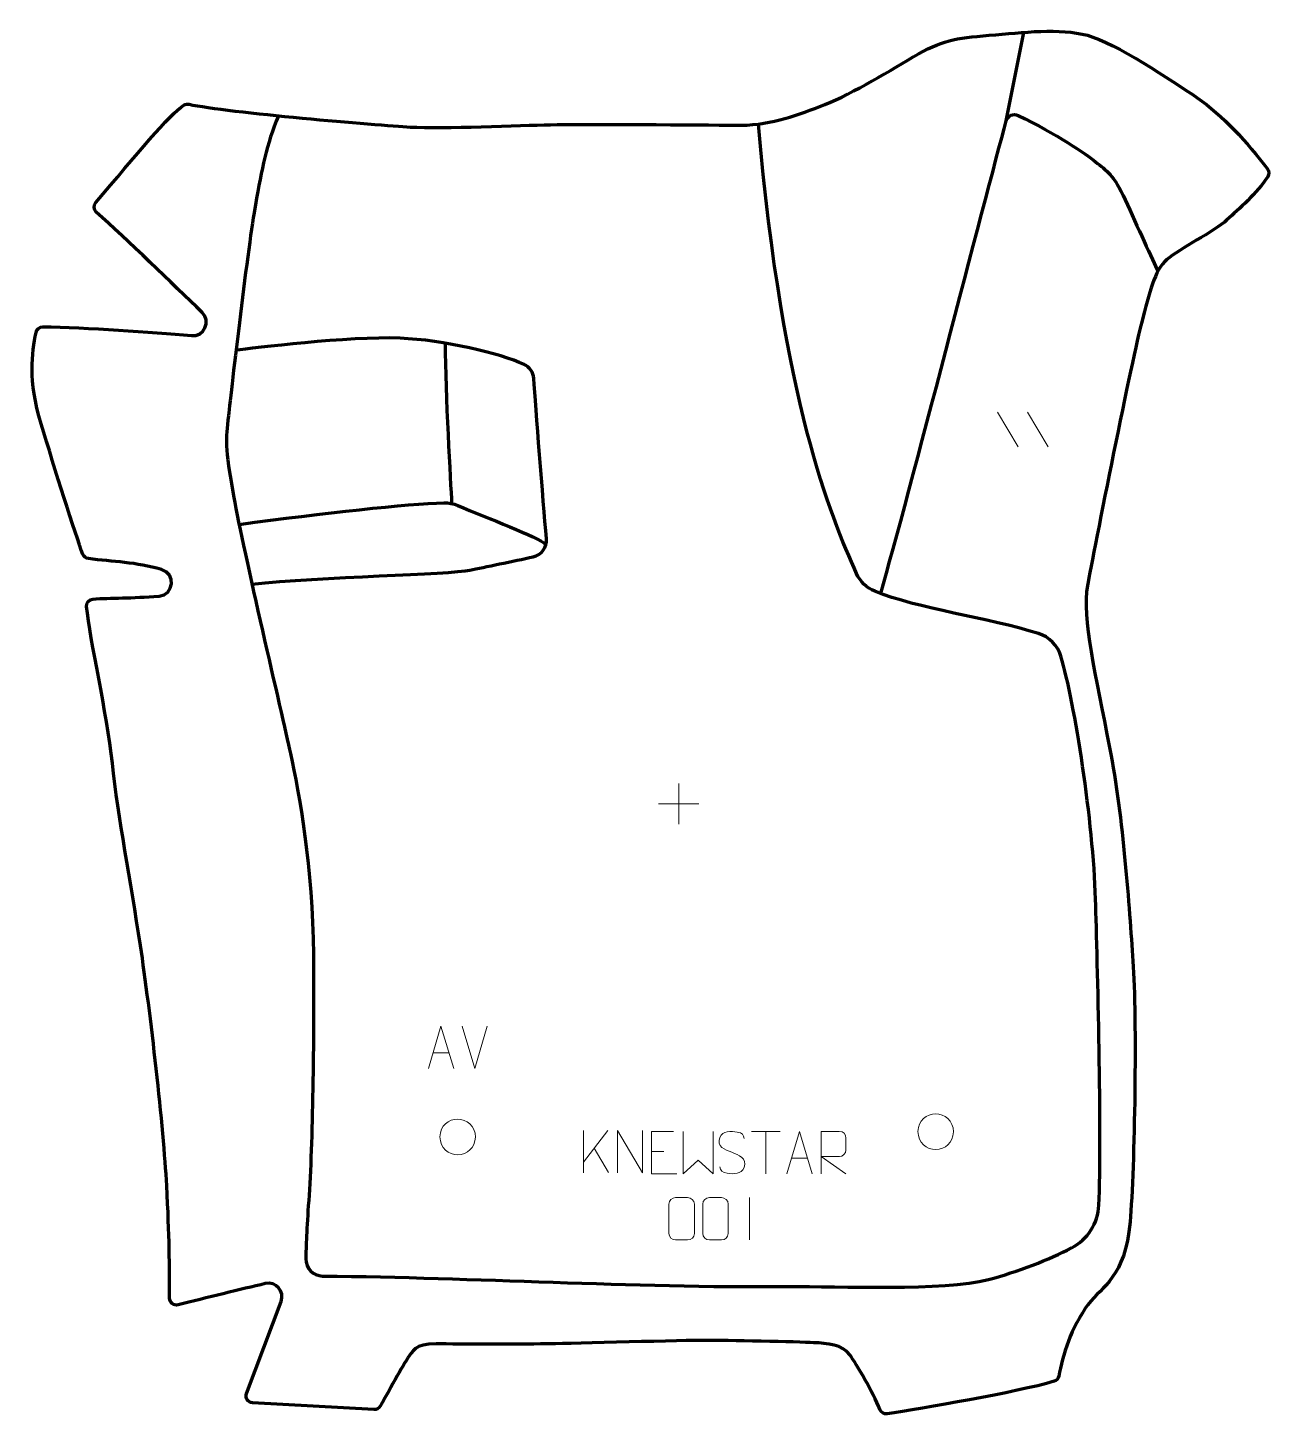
# Model space of a CAD drawing. Header units: millimetres. Extents: x -368 to 366, y -409 to 411.
import ezdxf

# ---------------------------------------------------------------- set-up
doc = ezdxf.new("R2010")
doc.units = ezdxf.units.MM
doc.header["$MEASUREMENT"] = 0
for name, color, linetype in [('layer 1', 7, 'Continuous'), ('layer 2', 7, 'Continuous'), ('layer 3', 7, 'Continuous')]:
    doc.layers.add(name, color=color, linetype=linetype)

msp = doc.modelspace()

# ---------------------------------------------------------------- linework, layer by layer
at = {"layer": 'layer 1', "color": 250, "lineweight": 9}
for points in [[(204.9774, 183.4511), (204.9774, 183.4511), (217.3418, 162.9068), (217.3418, 162.9068)], [(222.7074, 183.4511), (222.7074, 183.4511), (235.0717, 162.9068), (235.0717, 162.9068)], [(16.6849, -35.9823), (16.6849, -35.9823), (16.6849, -59.9602), (16.6849, -59.9602)], [(4.696, -47.9713), (4.696, -47.9713), (28.6739, -47.9713), (28.6739, -47.9713)], [(-103.832, -204.3815), (-103.832, -204.3815), (-111.1538, -179.4279), (-111.1538, -179.4279)], [(-96.5101, -179.4279), (-96.5101, -179.4279), (-103.8319, -204.3815), (-103.8319, -204.3815)], [(-128.4689, -195.1248), (-128.4689, -195.1248), (-118.9732, -195.1248), (-118.9732, -195.1248)], [(-39.4605, -241.0338), (-39.4605, -241.0338), (-39.4605, -265.9874), (-39.4605, -265.9874)], [(-25.0843, -241.0338), (-25.0843, -241.0338), (-39.4605, -259.6735), (-39.4605, -259.6735)], [(59.6616, -241.6544), (59.6616, -241.6544), (76.6488, -241.6544), (76.6488, -241.6544)], [(68.1554, -266.5844), (68.1554, -266.5844), (68.1554, -241.6309), (68.1554, -241.6309)], [(-24.759, -265.8916), (-24.759, -265.8916), (-33.2295, -251.578), (-33.2295, -251.578)], [(0.7222, -253.5106), (0.7222, -253.5106), (7.8903, -253.5106), (7.8903, -253.5106)], [(83.4073, -257.335), (83.4073, -257.335), (92.903, -257.335), (92.903, -257.335)], [(58.4607, -280.726), (58.4607, -280.726), (58.4607, -305.7001), (58.4607, -305.7001)]]:
    msp.add_open_spline(points, degree=3, dxfattribs=at)
for points, knots in [([(-131.1915, -204.3742), (-131.1915, -204.3742), (-123.8205, -179.4207), (-123.8205, -179.4207), (-123.8205, -179.4207), (-123.8205, -179.4207), (-116.2506, -204.3742), (-116.2506, -204.3742)], [0, 0, 0, 0, 0.33333333, 0.33333333, 0.33333333, 0.33333333, 1, 1, 1, 1]), ([(-124.4024, -244.7802), (-124.3317, -238.1398), (-119.0577, -234.2938), (-113.9024, -234.3908), (-113.9024, -234.3908), (-108.7471, -234.2938), (-103.4731, -238.3572), (-103.4024, -244.9976), (-103.4024, -244.9976), (-103.7726, -251.3269), (-108.2145, -255.3576), (-113.9024, -255.387), (-113.9024, -255.387), (-119.0577, -255.484), (-124.3317, -251.4206), (-124.4024, -244.7802)], [0, 0, 0, 0, 0.2, 0.2, 0.2, 0.2, 0.4, 0.4, 0.4, 0.4, 0.6, 0.6, 0.6, 0.6, 1, 1, 1, 1]), ([(158.0391, -241.6798), (158.1098, -235.0394), (163.3838, -231.1934), (168.5391, -231.2904), (168.5391, -231.2904), (173.6944, -231.1934), (178.9684, -235.2568), (179.0391, -241.8972), (179.0391, -241.8972), (178.6689, -248.2265), (174.227, -252.2572), (168.5391, -252.2866), (168.5391, -252.2866), (163.3838, -252.3836), (158.1098, -248.3202), (158.0391, -241.6798)], [0, 0, 0, 0, 0.2, 0.2, 0.2, 0.2, 0.4, 0.4, 0.4, 0.4, 0.6, 0.6, 0.6, 0.6, 1, 1, 1, 1]), ([(-19.4371, -265.9873), (-19.4371, -265.9873), (-19.4371, -241.0338), (-19.4371, -241.0338), (-19.4371, -241.0338), (-19.4371, -241.0338), (-4.7823, -265.9873), (-4.7823, -265.9873), (-4.7823, -265.9873), (-4.7823, -265.9873), (-4.7823, -241.0338), (-4.7823, -241.0338)], [0, 0, 0, 0, 0.25, 0.25, 0.25, 0.25, 0.5, 0.5, 0.5, 0.5, 1, 1, 1, 1]), ([(13.5961, -241.6309), (13.5961, -241.6309), (0.7222, -241.6309), (0.7222, -241.6309), (0.7222, -241.6309), (0.7222, -241.6309), (0.7222, -266.5845), (0.7222, -266.5845), (0.7222, -266.5845), (0.7222, -266.5845), (15.588, -266.5845), (15.588, -266.5845)], [0, 0, 0, 0, 0.25, 0.25, 0.25, 0.25, 0.5, 0.5, 0.5, 0.5, 1, 1, 1, 1]), ([(19.3126, -241.6287), (19.3126, -241.6287), (19.3126, -266.5867), (19.3126, -266.5867), (19.3126, -266.5867), (19.3126, -266.5867), (28.1553, -258.522), (28.1553, -258.522), (28.1553, -258.522), (28.1553, -258.522), (36.9977, -266.5861), (36.9977, -266.5861), (36.9977, -266.5861), (36.9977, -266.5861), (36.9977, -241.6287), (36.9977, -241.6287)], [0, 0, 0, 0, 0.2, 0.2, 0.2, 0.2, 0.4, 0.4, 0.4, 0.4, 0.6, 0.6, 0.6, 0.6, 1, 1, 1, 1]), ([(48.1606, -253.9338), (43.9123, -252.4634), (39.0042, -250.6676), (41.0093, -245.1473), (41.0093, -245.1473), (42.5128, -241.0074), (47.7264, -241.3959), (51.33, -241.997), (51.33, -241.997), (54.1906, -242.4742), (55.0553, -243.6874), (55.3659, -245.7715)], [0, 0, 0, 0, 0.25, 0.25, 0.25, 0.25, 0.5, 0.5, 0.5, 0.5, 1, 1, 1, 1]), ([(80.6847, -266.5844), (80.6847, -266.5844), (88.0557, -241.6309), (88.0557, -241.6309), (88.0557, -241.6309), (88.0557, -241.6309), (95.6256, -266.5844), (95.6256, -266.5844)], [0, 0, 0, 0, 0.33333333, 0.33333333, 0.33333333, 0.33333333, 1, 1, 1, 1]), ([(100.8231, -266.5844), (100.8231, -266.5844), (100.8231, -241.6309), (100.8231, -241.6309), (100.8231, -241.6309), (104.4179, -241.6309), (108.0134, -241.6309), (111.6086, -241.6309), (111.6086, -241.6309), (113.9339, -241.6686), (115.4912, -243.1586), (115.4871, -245.525), (115.4871, -245.525), (115.4867, -247.5605), (115.4867, -250.6199), (115.4871, -252.6559), (115.4871, -252.6559), (115.4806, -254.5314), (113.6683, -256.4732), (111.6588, -256.4923), (111.6588, -256.4923), (111.6588, -256.4923), (100.8231, -256.4923), (100.8231, -256.4923), (100.8231, -256.4923), (100.8231, -256.4923), (115.4778, -266.5844), (115.4778, -266.5844)], [0, 0, 0, 0, 0.125, 0.125, 0.125, 0.125, 0.25, 0.25, 0.25, 0.25, 0.375, 0.375, 0.375, 0.375, 0.5, 0.5, 0.5, 0.5, 0.625, 0.625, 0.625, 0.625, 0.75, 0.75, 0.75, 0.75, 1, 1, 1, 1]), ([(48.1606, -253.9339), (52.1792, -255.5806), (57.2087, -257.4689), (55.3747, -262.8292), (55.3747, -262.8292), (53.9149, -267.0956), (49.0041, -266.8389), (45.278, -266.2842), (45.278, -266.2842), (42.528, -265.8744), (41.3071, -264.6609), (40.9291, -262.5487)], [0, 0, 0, 0, 0.25, 0.25, 0.25, 0.25, 0.5, 0.5, 0.5, 0.5, 1, 1, 1, 1]), ([(14.88, -280.7138), (17.2461, -280.7138), (19.6126, -280.7138), (21.9791, -280.7138), (21.9791, -280.7138), (23.9596, -280.6782), (25.9856, -282.1725), (26.0127, -284.6146), (26.0127, -284.6146), (26.0123, -290.372), (26.0123, -296.1298), (26.0127, -301.888), (26.0127, -301.888), (25.8706, -304.2156), (24.1642, -305.6979), (21.9791, -305.7087), (21.9791, -305.7087), (19.6067, -305.7083), (17.2343, -305.7083), (14.8623, -305.7087), (14.8623, -305.7087), (12.9038, -305.8143), (10.8974, -303.9264), (10.9088, -301.9054), (10.9088, -301.9054), (10.9092, -296.1248), (10.9092, -290.3445), (10.9088, -284.5647), (10.9088, -284.5647), (10.9131, -282.4227), (12.6902, -280.7002), (14.88, -280.7138)], [0, 0, 0, 0, 0.11111111, 0.11111111, 0.11111111, 0.11111111, 0.22222222, 0.22222222, 0.22222222, 0.22222222, 0.33333333, 0.33333333, 0.33333333, 0.33333333, 0.44444444, 0.44444444, 0.44444444, 0.44444444, 0.55555556, 0.55555556, 0.55555556, 0.55555556, 0.66666667, 0.66666667, 0.66666667, 0.66666667, 0.77777778, 0.77777778, 0.77777778, 0.77777778, 1, 1, 1, 1]), ([(34.88, -280.7138), (37.2461, -280.7138), (39.6126, -280.7138), (41.9791, -280.7138), (41.9791, -280.7138), (43.9596, -280.6782), (45.9856, -282.1725), (46.0127, -284.6146), (46.0127, -284.6146), (46.0123, -290.372), (46.0123, -296.1298), (46.0127, -301.888), (46.0127, -301.888), (45.8706, -304.2156), (44.1642, -305.6979), (41.9791, -305.7087), (41.9791, -305.7087), (39.6067, -305.7083), (37.2343, -305.7083), (34.8623, -305.7087), (34.8623, -305.7087), (32.9038, -305.8143), (30.8974, -303.9264), (30.9088, -301.9054), (30.9088, -301.9054), (30.9092, -296.1248), (30.9092, -290.3445), (30.9088, -284.5647), (30.9088, -284.5647), (30.9131, -282.4227), (32.6902, -280.7002), (34.88, -280.7138)], [0, 0, 0, 0, 0.11111111, 0.11111111, 0.11111111, 0.11111111, 0.22222222, 0.22222222, 0.22222222, 0.22222222, 0.33333333, 0.33333333, 0.33333333, 0.33333333, 0.44444444, 0.44444444, 0.44444444, 0.44444444, 0.55555556, 0.55555556, 0.55555556, 0.55555556, 0.66666667, 0.66666667, 0.66666667, 0.66666667, 0.77777778, 0.77777778, 0.77777778, 0.77777778, 1, 1, 1, 1])]:
    msp.add_open_spline(points, degree=3, knots=knots, dxfattribs=at)
at = {"layer": 'layer 2', "color": 230, "lineweight": 200}
msp.add_open_spline([(238.5222, -389.2739), (239.9651, -388.8414), (241.0418, -387.6292), (241.3007, -386.1454), (241.3007, -386.1454), (243.3553, -374.3785), (248.6254, -357.2247), (258.5219, -343.9933), (258.5219, -343.9933), (267.178, -332.4209), (280.3827, -328.2306), (283.3744, -294.9792), (283.3744, -294.9792), (286.1998, -263.5742), (287.5163, -173.824), (285.1001, -141.0326), (285.1001, -141.0326), (282.684, -108.2416), (279.5774, -57.1562), (271.2935, -14.7001), (271.2935, -14.7001), (263.0092, 27.756), (254.7249, 61.9281), (258.1769, 80.9125), (258.1769, 80.9125), (261.6284, 99.8969), (285.4452, 218.9813), (290.2774, 236.585), (290.2774, 236.585), (295.1102, 254.1886), (297.5264, 266.9597), (305.12, 273.5183), (305.12, 273.5183), (312.7138, 280.0765), (333.079, 290.0865), (340.6729, 296.99), (340.6729, 296.99), (347.6717, 303.3527), (358.4825, 312.9405), (364.7274, 322.511), (364.7274, 322.511), (365.6542, 323.9313), (365.6086, 325.776), (364.5856, 327.1289), (364.5856, 327.1289), (353.005, 342.4447), (337.5653, 359.2468), (323.0689, 369.1306), (323.0689, 369.1306), (307.8815, 379.4857), (274.7451, 401.5766), (258.1769, 406.064), (258.1769, 406.064), (241.6087, 410.5513), (220.5531, 407.7898), (200.1879, 406.064), (200.1879, 406.064), (179.8227, 404.3381), (172.2292, 403.3028), (155.3156, 393.2927), (155.3156, 393.2927), (138.4024, 383.2827), (115.9661, 369.821), (100.0882, 363.9533), (100.0882, 363.9533), (84.2104, 358.0851), (69.368, 352.5624), (50.0382, 352.9078), (50.0382, 352.9078), (30.7088, 353.2528), (-41.0871, 353.5982), (-59.0361, 353.2528), (-59.0361, 353.2528), (-76.9847, 352.9078), (-122.5474, 350.8365), (-141.877, 351.872), (-141.877, 351.872), (-160.7788, 352.8848), (-249.9861, 360.4989), (-272.6439, 365.3538), (-272.6439, 365.3538), (-273.6734, 365.5745), (-274.7492, 365.3933), (-275.6341, 364.8225), (-275.6341, 364.8225), (-284.2782, 359.2457), (-303.6516, 335.4647), (-327.7954, 307.2125), (-327.7954, 307.2125), (-329.2045, 305.5636), (-329.0468, 303.0913), (-327.4342, 301.6411), (-327.4342, 301.6411), (-309.2755, 285.3064), (-282.0899, 259.0403), (-264.9305, 242.3052), (-264.9305, 242.3052), (-259.5496, 237.0573), (-263.7127, 227.9581), (-271.2015, 228.6005), (-271.2015, 228.6005), (-295.1381, 230.6548), (-333.1901, 233.5652), (-359.0886, 233.8072), (-359.0886, 233.8072), (-361.0275, 233.8255), (-362.6983, 232.4493), (-363.0549, 230.5433), (-363.0549, 230.5433), (-365.3959, 218.0257), (-367.9486, 202.5132), (-360.0253, 176.5248), (-360.0253, 176.5248), (-352.0193, 150.2658), (-339.8541, 111.2313), (-335.3819, 99.3885), (-335.3819, 99.3885), (-334.8556, 97.9947), (-333.593, 97.015), (-332.1142, 96.8355), (-332.1142, 96.8355), (-317.6165, 95.0762), (-303.9308, 94.7544), (-288.8181, 90.3953), (-288.8181, 90.3953), (-280.2664, 87.9282), (-281.4849, 75.4518), (-290.3552, 74.7188), (-290.3552, 74.7188), (-306.5155, 73.3829), (-318.9284, 73.7014), (-329.4468, 72.9711), (-329.4468, 72.9711), (-331.6972, 72.8148), (-333.3785, 70.8453), (-333.1648, 68.5995), (-333.1648, 68.5995), (-331.2485, 48.4701), (-321.1322, 6.2264), (-317.9145, -24.0198), (-317.9145, -24.0198), (-314.4626, -56.4658), (-307.2141, -93.0538), (-301.3463, -131.7129), (-301.3463, -131.7129), (-295.4782, -170.3724), (-287.5393, -240.4422), (-285.8135, -273.5786), (-285.8135, -273.5786), (-284.2264, -304.0515), (-284.0986, -320.8046), (-284.0884, -340.2131), (-284.0884, -340.2131), (-284.087, -342.8246), (-281.6275, -344.7357), (-279.097, -344.0904), (-279.097, -344.0904), (-262.6494, -339.8977), (-241.4845, -334.8336), (-227.5898, -331.5471), (-227.5898, -331.5471), (-221.3554, -330.0728), (-216.0013, -336.154), (-218.2537, -342.1509), (-218.2537, -342.1509), (-218.2537, -342.1509), (-238.6817, -396.54), (-238.6817, -396.54), (-238.6817, -396.54), (-239.631, -399.068), (-237.8558, -401.7915), (-235.16, -401.9432), (-235.16, -401.9432), (-235.16, -401.9432), (-163.3693, -405.9832), (-163.3693, -405.9832), (-163.3693, -405.9832), (-161.8368, -406.0696), (-160.3915, -405.2745), (-159.6464, -403.9324), (-159.6464, -403.9324), (-156.0128, -397.3867), (-145.3502, -378.2577), (-143.2578, -375.4041), (-143.2578, -375.4041), (-140.7262, -371.9525), (-139.3458, -366.8901), (-126.6893, -367.1201), (-126.6893, -367.1201), (-114.0334, -367.3501), (-71.6923, -367.3501), (-59.0361, -367.1201), (-59.0361, -367.1201), (-46.3795, -366.8901), (21.5042, -365.049), (32.5496, -365.049), (32.5496, -365.049), (43.5951, -365.049), (88.007, -365.9693), (96.2913, -366.4297), (96.2913, -366.4297), (104.5752, -366.8901), (113.5499, -367.3501), (117.9219, -373.7933), (117.9219, -373.7933), (121.9005, -379.6568), (131.4548, -395.3815), (135.5699, -405.968), (135.5699, -405.968), (136.2462, -407.7079), (138.0483, -408.7359), (139.8936, -408.4539), (139.8936, -408.4539), (160.0516, -405.375), (216.7481, -395.8013), (238.5222, -389.2739)], degree=3, knots=[0, 0, 0, 0, 0.01818182, 0.01818182, 0.01818182, 0.01818182, 0.03636364, 0.03636364, 0.03636364, 0.03636364, 0.05454545, 0.05454545, 0.05454545, 0.05454545, 0.07272727, 0.07272727, 0.07272727, 0.07272727, 0.09090909, 0.09090909, 0.09090909, 0.09090909, 0.10909091, 0.10909091, 0.10909091, 0.10909091, 0.12727273, 0.12727273, 0.12727273, 0.12727273, 0.14545455, 0.14545455, 0.14545455, 0.14545455, 0.16363636, 0.16363636, 0.16363636, 0.16363636, 0.18181818, 0.18181818, 0.18181818, 0.18181818, 0.2, 0.2, 0.2, 0.2, 0.21818182, 0.21818182, 0.21818182, 0.21818182, 0.23636364, 0.23636364, 0.23636364, 0.23636364, 0.25454545, 0.25454545, 0.25454545, 0.25454545, 0.27272727, 0.27272727, 0.27272727, 0.27272727, 0.29090909, 0.29090909, 0.29090909, 0.29090909, 0.30909091, 0.30909091, 0.30909091, 0.30909091, 0.32727273, 0.32727273, 0.32727273, 0.32727273, 0.34545455, 0.34545455, 0.34545455, 0.34545455, 0.36363636, 0.36363636, 0.36363636, 0.36363636, 0.38181818, 0.38181818, 0.38181818, 0.38181818, 0.4, 0.4, 0.4, 0.4, 0.41818182, 0.41818182, 0.41818182, 0.41818182, 0.43636364, 0.43636364, 0.43636364, 0.43636364, 0.45454545, 0.45454545, 0.45454545, 0.45454545, 0.47272727, 0.47272727, 0.47272727, 0.47272727, 0.49090909, 0.49090909, 0.49090909, 0.49090909, 0.50909091, 0.50909091, 0.50909091, 0.50909091, 0.52727273, 0.52727273, 0.52727273, 0.52727273, 0.54545455, 0.54545455, 0.54545455, 0.54545455, 0.56363636, 0.56363636, 0.56363636, 0.56363636, 0.58181818, 0.58181818, 0.58181818, 0.58181818, 0.6, 0.6, 0.6, 0.6, 0.61818182, 0.61818182, 0.61818182, 0.61818182, 0.63636364, 0.63636364, 0.63636364, 0.63636364, 0.65454545, 0.65454545, 0.65454545, 0.65454545, 0.67272727, 0.67272727, 0.67272727, 0.67272727, 0.69090909, 0.69090909, 0.69090909, 0.69090909, 0.70909091, 0.70909091, 0.70909091, 0.70909091, 0.72727273, 0.72727273, 0.72727273, 0.72727273, 0.74545455, 0.74545455, 0.74545455, 0.74545455, 0.76363636, 0.76363636, 0.76363636, 0.76363636, 0.78181818, 0.78181818, 0.78181818, 0.78181818, 0.8, 0.8, 0.8, 0.8, 0.81818182, 0.81818182, 0.81818182, 0.81818182, 0.83636364, 0.83636364, 0.83636364, 0.83636364, 0.85454545, 0.85454545, 0.85454545, 0.85454545, 0.87272727, 0.87272727, 0.87272727, 0.87272727, 0.89090909, 0.89090909, 0.89090909, 0.89090909, 0.90909091, 0.90909091, 0.90909091, 0.90909091, 0.92727273, 0.92727273, 0.92727273, 0.92727273, 0.94545455, 0.94545455, 0.94545455, 0.94545455, 0.96363636, 0.96363636, 0.96363636, 0.96363636, 1, 1, 1, 1], dxfattribs=at)
at = {"layer": 'layer 3', "color": 142, "lineweight": 200}
for points in [[(210.2505, 355.5794), (210.2505, 355.5794), (220.5502, 407.8252), (220.5502, 407.8252)], [(-121.2544, 224.1604), (-121.2635, 194.0239), (-118.097, 142.1272), (-117.4888, 129.4279)]]:
    msp.add_open_spline(points, degree=3, dxfattribs=at)
for points, knots in [([(-219.7964, 358.5496), (-227.0467, 341.4434), (-229.4372, 327.4981), (-233.4218, 305.9828), (-233.4218, 305.9828), (-237.4061, 284.4677), (-247.765, 196.4146), (-249.3589, 181.2741), (-249.3589, 181.2741), (-250.9527, 166.134), (-251.7493, 164.5401), (-246.1715, 133.0642), (-246.1715, 133.0642), (-240.5934, 101.588), (-217.883, 5.1679), (-212.7031, -18.3394), (-212.7031, -18.3394), (-207.5237, -41.8468), (-199.5551, -85.6741), (-199.1565, -137.0717), (-199.1565, -137.0717), (-198.7582, -188.4693), (-199.5551, -248.6324), (-201.9455, -282.4991), (-201.9455, -282.4991), (-203.1062, -298.9399), (-203.5155, -309.9346), (-203.6293, -316.8963), (-203.6293, -316.8963), (-203.7204, -322.4423), (-199.2729, -326.9956), (-193.7265, -327.0482), (-193.7265, -327.0482), (-102.1174, -327.9072), (-13.9231, -333.9269), (81.7367, -333.2924), (81.7367, -333.2924), (110.8222, -333.0998), (173.3757, -335.8885), (199.6721, -329.1151), (199.6721, -329.1151), (216.941, -324.6673), (235.8503, -317.1196), (248.8297, -310.4306), (248.8297, -310.4306), (258.3408, -305.5288), (264.4792, -295.8873), (264.9731, -285.1985), (264.9731, -285.1985), (266.863, -244.2717), (264.1145, -140.971), (263.023, -104.4006), (263.023, -104.4006), (261.6613, -58.7893), (250.8402, 11.5391), (242.4991, 39.2618), (242.4991, 39.2618), (240.5888, 45.6104), (235.6471, 50.5863), (229.3207, 52.5693), (229.3207, 52.5693), (199.5772, 61.8931), (157.8617, 67.1759), (132.4983, 77.6245), (132.4983, 77.6245), (127.7143, 79.5951), (123.864, 83.3137), (121.7692, 88.0448), (121.7692, 88.0448), (106.4478, 122.6523), (78.2964, 188.8056), (63.7666, 353.6616)], [0, 0, 0, 0, 0.05263158, 0.05263158, 0.05263158, 0.05263158, 0.10526316, 0.10526316, 0.10526316, 0.10526316, 0.15789474, 0.15789474, 0.15789474, 0.15789474, 0.21052632, 0.21052632, 0.21052632, 0.21052632, 0.26315789, 0.26315789, 0.26315789, 0.26315789, 0.31578947, 0.31578947, 0.31578947, 0.31578947, 0.36842105, 0.36842105, 0.36842105, 0.36842105, 0.42105263, 0.42105263, 0.42105263, 0.42105263, 0.47368421, 0.47368421, 0.47368421, 0.47368421, 0.52631579, 0.52631579, 0.52631579, 0.52631579, 0.57894737, 0.57894737, 0.57894737, 0.57894737, 0.63157895, 0.63157895, 0.63157895, 0.63157895, 0.68421053, 0.68421053, 0.68421053, 0.68421053, 0.73684211, 0.73684211, 0.73684211, 0.73684211, 0.78947368, 0.78947368, 0.78947368, 0.78947368, 0.84210526, 0.84210526, 0.84210526, 0.84210526, 0.89473684, 0.89473684, 0.89473684, 0.89473684, 1, 1, 1, 1]), ([(136.0723, 76.2252), (152.2707, 132.7155), (197.7797, 309.2946), (210.2505, 355.5794), (210.2505, 355.5794), (211.0665, 358.6073), (214.4408, 360.1504), (217.2598, 358.7763), (217.2598, 358.7763), (240.2056, 347.5915), (257.1061, 336.0908), (263.0229, 331.2836), (263.0229, 331.2836), (269.3979, 326.1038), (273.7805, 323.9123), (280.5538, 308.7722), (280.5538, 308.7722), (287.327, 293.6317), (297.0007, 272.7423), (299.8338, 266.6519)], [0, 0, 0, 0, 0.16666667, 0.16666667, 0.16666667, 0.16666667, 0.33333333, 0.33333333, 0.33333333, 0.33333333, 0.5, 0.5, 0.5, 0.5, 0.66666667, 0.66666667, 0.66666667, 0.66666667, 1, 1, 1, 1]), ([(-235.4546, 81.8343), (-195.5706, 86.0493), (-117.8767, 87.6432), (-106.7208, 90.0336), (-106.7208, 90.0336), (-98.1582, 91.8684), (-80.9113, 95.3465), (-69.2117, 97.945), (-69.2117, 97.945), (-64.2862, 99.0389), (-60.9437, 103.6233), (-61.4185, 108.6465), (-61.4185, 108.6465), (-63.6163, 131.9115), (-67.65, 186.3056), (-68.8935, 203.241), (-68.8935, 203.241), (-69.1581, 206.8454), (-71.34, 210.0349), (-74.617, 211.5603), (-74.617, 211.5603), (-88.6445, 218.0892), (-122.3238, 226.0736), (-147.9788, 227.0939), (-147.9788, 227.0939), (-178.0397, 228.2891), (-235.6144, 221.1891), (-244.8774, 219.9579)], [0, 0, 0, 0, 0.125, 0.125, 0.125, 0.125, 0.25, 0.25, 0.25, 0.25, 0.375, 0.375, 0.375, 0.375, 0.5, 0.5, 0.5, 0.5, 0.625, 0.625, 0.625, 0.625, 0.75, 0.75, 0.75, 0.75, 1, 1, 1, 1]), ([(-243.062, 117.1108), (-193.3783, 123.7406), (-143.083, 129.3398), (-122.1289, 129.8567), (-122.1289, 129.8567), (-119.2569, 129.9276), (-116.4068, 129.3822), (-113.7666, 128.2498), (-113.7666, 128.2498), (-96.6904, 120.9254), (-66.372, 109.7004), (-61.6769, 105.2681)], [0, 0, 0, 0, 0.25, 0.25, 0.25, 0.25, 0.5, 0.5, 0.5, 0.5, 1, 1, 1, 1])]:
    msp.add_open_spline(points, degree=3, knots=knots, dxfattribs=at)

doc.saveas('drawing.dxf')
